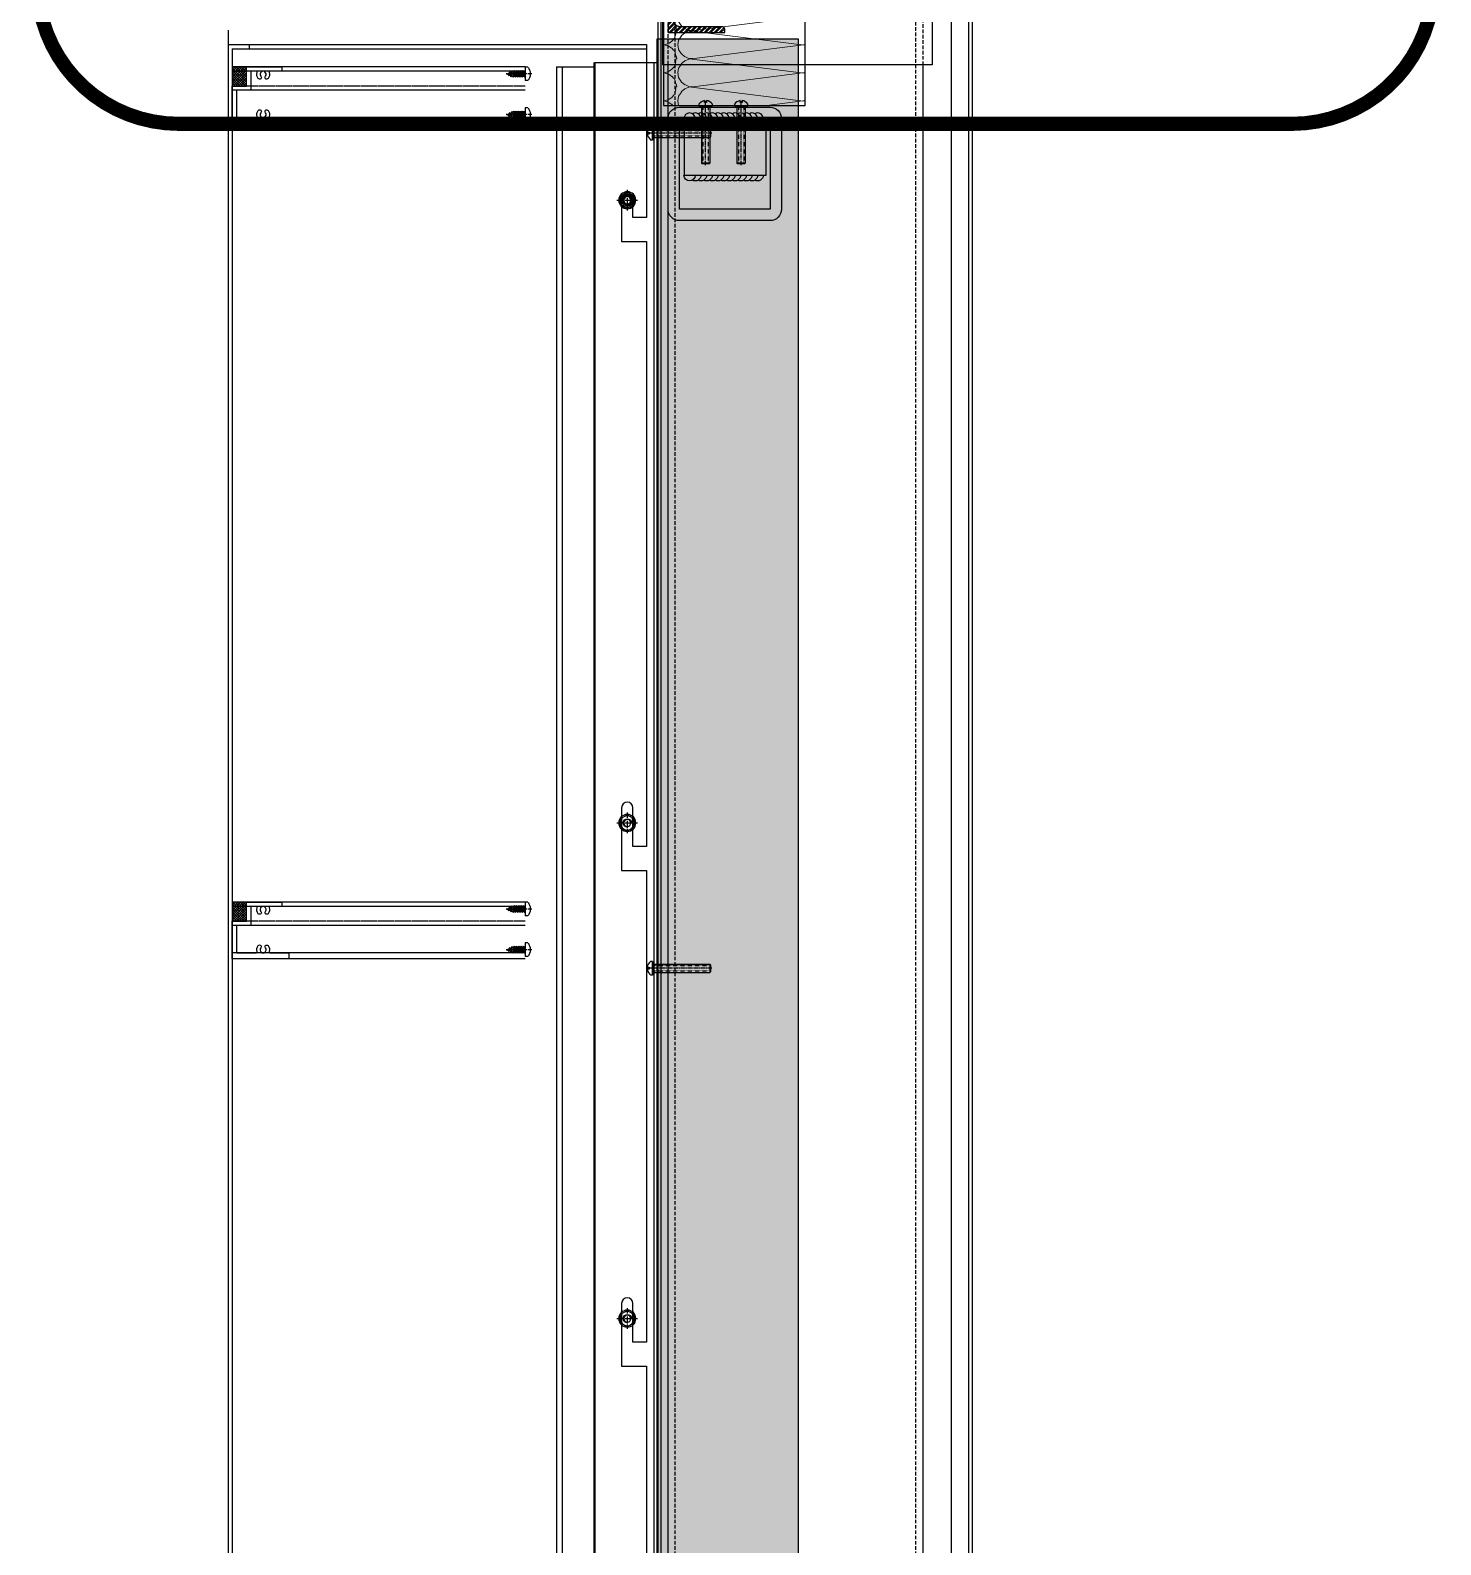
# Model space of a CAD drawing. Header units: millimetres. Extents: x 0 to 119933, y -45162 to 41221.
# Drawn here: x 36244 to 37239, y 5228 to 6297 of the extents above; entities that cross this region are included whole.
import ezdxf

# ---------------------------------------------------------------- set-up
doc = ezdxf.new("R2010")
doc.units = ezdxf.units.MM
for name, pattern in [('CENTER', [2, 1.25, -0.25, 0.25, -0.25]), ('CENTER2', [28.575, 19.05, -3.175, 3.175, -3.175]), ('DASHED', [0.75, 0.5, -0.25]), ('HIDDEN', [0.375, 0.25, -0.125])]:
    doc.linetypes.add(name, pattern=pattern)
doc.layers.get('DEFPOINTS').update_dxf_attribs({"color": 166})
for name, color, linetype in [('CW', 4, 'Continuous'), ('F-Alum', 4, 'Continuous'), ('F-dashed line', 8, 'DASHED'), ('F-seslants', 8, 'Continuous'), ('F-SSTEEL', 3, 'Continuous'), ('F-steel', 3, 'Continuous'), ('F_ALUM', 4, 'Continuous'), ('F_HTCH', 9, 'Continuous'), ('F_MISC', 8, 'Continuous'), ('F_STEL', 3, 'Continuous'), ('Hatch', 8, 'Continuous'), ('HIDDEN', 1, 'HIDDEN'), ('INSUL', 8, 'Continuous'), ('WELDING VW', 8, 'Continuous'), ('中心线', 1, 'CENTER2'), ('其他', 4, 'Continuous'), ('虚线', 8, 'HIDDEN'), ('螺栓钉类', 241, 'Continuous')]:
    doc.layers.add(name, color=color, linetype=linetype)
pattern_1 = [(171.78891, (53.3, 199.0476), (-673.2017242, 100.0000025), [3.3342, -696.8454]), (146.90866, (56.223, 197.1429), (-158.4004044, 100.0000014), [3.48873, -729.14512]), (132.32733, (58.3914, 194.762), (-178.2004573, 199.9999991), [3.2205, -673.0858]), (114.79699, (59.7115, 191.905), (-39.600101, 99.9999994), [3.14733, -327.3221]), (91.620224, (59.8057, 188.5714), (-19.80005, 599.9999997), [3.33467, -696.9453]), (82.824825, (50.09429, 111.42857), (138.600349442, 1099.999997034), [77.75174, -16250.113]), (97.175175, (69.70576, 111.42857), (-138.6003524828, 1099.9999966515), [77.75174, -16250.113]), (88.379776, (59.9943, 188.5714), (19.800043, 599.9999999), [3.33467, -696.9453]), (65.203, (60.0886, 191.905), (39.600101, 99.9999996), [3.14733, -327.3221]), (47.67267, (61.4086, 194.762), (178.2004567, 199.9999997), [3.2205, -673.0858]), (33.09134, (63.5772, 197.1429), (158.4004029, 100.0000036), [3.48873, -729.14512]), (8.21109, (66.5, 199.0476), (673.2017246, 99.9999998), [3.3342, -696.8454]), (87.16616, (50, 109.524), (19.800042, 300.0000003), [1.9071, -398.58265]), (103.90139, (50.4714, 107.619), (-79.2002026, 299.9999996), [1.96223, -410.107]), (111.6036, (51.226, 105.714), (-19.80005, 100), [2.04867, -105.50674]), (122.76135, (52.4514, 103.8095), (-59.4001536, 99.999999), [2.26506, -473.39773]), (138.29055, (54.0543, 102.381), (-118.800303, 100.000002), [2.1471, -448.74108]), (152.00351, (55.8457, 101.4286), (-178.2004575, 99.9999986), [2.02886, -424.0312]), (166.4772, (57.8257, 100.9524), (-396.001014, 100.000003), [2.03646, -425.62055]), (167.07075, (59.9, 100.476), (-415.801066, 100), [2.12825, -444.80388]), (12.92924, (59.9, 100.476), (415.801066, 99.9999994), [2.12825, -444.80388]), (13.5228, (61.9743, 100.9524), (396.0010147, 99.9999998), [2.03646, -425.62055]), (27.99649, (63.9543, 101.4286), (198.0005053, 100.0000036), [2.02886, -424.0312]), (41.70945, (65.7458, 102.381), (118.800302, 100.000003), [2.1471, -448.74108]), (57.23865, (67.3486, 103.8095), (198.0005044, 300.0000017), [2.26506, -473.39773]), (68.3964, (68.574, 105.714), (19.80005, 100), [2.04867, -105.50674]), (76.09861, (69.3286, 107.619), (19.800051, 99.9999995), [1.96223, -410.107]), (92.83384, (69.8, 109.524), (-19.80005, 300), [1.9071, -398.58265])]

# ---------------------------------------------------------------- blocks, each defined once
blk = doc.blocks.new('EA040x040x04')
at = {"color": 0}
blk.add_lwpolyline([(0, 40), (0, 0), (40, 0), (40, 2.7, 0.414214), (38.7, 4), (9, 4, -0.414214), (4, 9), (4, 38.7, 0.414214), (2.7, 40)], format="xyb", close=True, dxfattribs=at)
blk = doc.blocks.new('*U75')
at = {"layer": '中心线', "color": 1, "linetype": 'CENTER', "ltscale": 2.357948}
blk.add_line((0, 40.9), (0, -5), dxfattribs=at)
at = {"layer": '虚线', "linetype": 'HIDDEN', "ltscale": 0.5}
for p, q in [((-1.9, 0), (-1.9, 40)), ((1.9, 0), (1.9, 40))]:
    blk.add_line(p, q, dxfattribs=at)
at = {"layer": '螺栓钉类', "color": 241, "linetype": 'Continuous'}
for p, q in [((-2.4, 40), (-3, 39.4)), ((3, 39.4), (-3, 39.4)), ((-3, 0), (-3, 39.4)), ((2.4, 40), (-2.4, 40)), ((2.4, 40), (3, 39.4)), ((3, 0), (3, 39.4)), ((-0.9, -1), (0.5, 0)), ((0.2, -1), (1.7, 0))]:
    blk.add_line(p, q, dxfattribs=at)
blk.add_lwpolyline([(4.4, 0), (4.4, -1), (-4.4, -1), (-4.4, 0)], close=True, dxfattribs=at)
blk.add_lwpolyline([(-4.7, -1), (4.8, -1), (4.8, -2.3, -0.207256), (0.7, -4.7), (0.7, -3.4), (-0.7, -3.4), (-0.7, -4.7, -0.207256), (-4.7, -2.3)], format="xyb", close=True, dxfattribs=at)
blk = doc.blocks.new('*U74')
at = {"layer": '中心线', "color": 1, "linetype": 'CENTER', "ltscale": 2.880968}
for p, q in [((7.3, 0), (-7.3, 0)), ((0, 7.3), (0, -7.3))]:
    blk.add_line(p, q, dxfattribs=at)
at = {"layer": '螺栓钉类', "linetype": 'ByBlock'}
blk.add_lwpolyline([(5, 2.9), (0, 5.8), (-5, 2.9), (-5, -2.9), (0, -5.8), (5, -2.9)], close=True, dxfattribs=at)
for radius in [6, 5, 2.46]:
    blk.add_circle((0, 0), radius, dxfattribs=at)
blk.add_arc((0, 0), 3, 270, 180, dxfattribs=at)
blk = doc.blocks.new('*U375')
at = {"layer": '中心线', "color": 1, "linetype": 'CENTER', "ltscale": 2.357948}
blk.add_line((0, -4.9), (0, 13.4), dxfattribs=at)
at = {"layer": '其他', "color": 4, "linetype": 'Continuous'}
for p, q in [((-1.5, 11), (1.3, 11.4)), ((-1, 10.7), (0.8, 11.1)), ((-0.6, 11.5), (0.4, 11.9)), ((-2.4, 7.7), (2.4, 8.3)), ((-2.4, 6.1), (2.4, 6.7)), ((-2.4, 4.5), (2.4, 5.1)), ((-2.4, 2.9), (2.4, 3.5)), ((-2.4, 1.3), (2.4, 1.9)), ((-2.2, 9.3), (2, 9.9)), ((-1.9, 0), (1.8, 0.7)), ((-1.8, 8), (1.8, 8.7)), ((-1.8, 7.3), (1.8, 8)), ((-1.8, 6.4), (1.8, 7.1)), ((-1.8, 5.7), (1.8, 6.4)), ((-1.8, 4.8), (1.8, 5.5)), ((-1.8, 4.1), (1.8, 4.8)), ((-1.8, 3.2), (1.8, 3.9)), ((-1.8, 2.5), (1.8, 3.2)), ((-1.8, 1.6), (1.8, 2.3)), ((-1.8, 0.9), (1.8, 1.6)), ((-1.7, 9), (1.4, 9.6)), ((-1.3, 9.8), (1.1, 10.4)), ((0, 0), (2.4, 0.3))]:
    blk.add_line(p, q, dxfattribs=at)
at = {"layer": '螺栓钉类', "linetype": 'Continuous'}
for p, q in [((-1.5, 11), (-0.6, 11.5)), ((-1.5, 11), (-1, 10.7)), ((0, 13), (-0.6, 11.5)), ((0, 13), (0.5, 11.9)), ((0.5, 11.9), (1.3, 11.4)), ((0.8, 11.1), (1.3, 11.4)), ((0.8, 11.1), (1.1, 10.4)), ((-2.4, 7.7), (-1.8, 8)), ((-2.4, 7.7), (-1.8, 7.3)), ((-2.4, 6.1), (-1.8, 6.4)), ((-2.4, 6.1), (-1.8, 5.7)), ((-2.4, 4.5), (-1.8, 4.8)), ((-2.4, 4.5), (-1.8, 4.1)), ((-2.4, 2.9), (-1.8, 3.2)), ((-2.4, 2.9), (-1.8, 2.5)), ((-2.4, 1.3), (-1.8, 1.6)), ((-2.4, 1.3), (-1.8, 0.9)), ((-2.2, 9.3), (-1.3, 9.8)), ((-2.2, 9.3), (-1.7, 9)), ((-1.7, 9), (-1.8, 8.7)), ((-1.8, 8), (-1.8, 8.7)), ((-1.8, 6.4), (-1.8, 7.3)), ((-1.8, 4.8), (-1.8, 5.7)), ((-1.8, 3.2), (-1.8, 4.1)), ((-1.8, 1.6), (-1.8, 2.5)), ((-1.8, 0.2), (-1.8, 0.9)), ((-1, 10.7), (-1.3, 9.8)), ((1.1, 10.4), (2, 9.9)), ((1.4, 9.6), (2, 9.9)), ((1.4, 9.6), (1.8, 8.7)), ((1.8, 8.7), (2.4, 8.3)), ((1.8, 8), (2.4, 8.3)), ((1.8, 7.1), (1.8, 8)), ((1.8, 7.1), (2.4, 6.7)), ((1.8, 6.4), (2.4, 6.7)), ((1.8, 5.5), (1.8, 6.4)), ((1.8, 5.5), (2.4, 5.1)), ((1.8, 4.8), (2.4, 5.1)), ((1.8, 3.9), (1.8, 4.8)), ((1.8, 3.9), (2.4, 3.5)), ((1.8, 3.2), (2.4, 3.5)), ((1.8, 2.3), (1.8, 3.2)), ((1.8, 2.3), (2.4, 1.9)), ((1.8, 1.6), (2.4, 1.9)), ((1.8, 0.7), (1.8, 1.6)), ((1.8, 0.7), (2.4, 0.3)), ((2.4, 0.2), (2.4, 0.3)), ((-4.8, -2.1), (-4.8, 0)), ((-4.8, 0), (-2, 0)), ((-2, 0), (2.6, 0)), ((-0.4, -3.3), (0.4, -3.3)), ((-0.4, -3.7), (-0.4, -3.3)), ((0.4, -3.7), (0.4, -3.3)), ((2.6, 0), (4.7, 0)), ((4.7, -2.1), (4.7, 0))]:
    blk.add_line(p, q, dxfattribs=at)
for centre, radius, start, end in [((-2, 0.2), 0.2, 270, 0), ((2.6, 0.2), 0.2, 180, 270), ((0, 4.3), 8, 233.5764, 267.134), ((0, 4.3), 8, 272.866, 306.4236)]:
    blk.add_arc(centre, radius, start, end, dxfattribs=at)
blk = doc.blocks.new('A$C0A0351D0')
at = {"layer": 'F-seslants'}
h = blk.add_hatch(dxfattribs=at)
h.set_pattern_fill('ANSI37', color=256, scale=10)
h.set_pattern_definition([(45, (29520.1611, 76186.4152), (-0.883883476, 0.883883476), []), (135, (29520.1611, 76186.4152), (-0.883883476, -0.883883476), [])])
h.paths.add_polyline_path([(218.8, 0), (228.8, 0), (228.8, -13.5), (218.8, -13.5)])
at = {"layer": 'F-Alum'}
for p, q in [((22.2, 0), (228.8, 0)), ((22.2, -3), (228.8, -3)), ((22.2, -16.5), (228.8, -16.5)), ((22.2, -35.9), (228.1, -35.9)), ((22.2, -40), (228.8, -40))]:
    blk.add_line(p, q, dxfattribs=at)
blk.add_lwpolyline([(218.8, 0), (193.8, 0), (193.8, -3), (202, -3, -0.501863), (202.7, -4, 0.254047), (203.6, -8.2, 1), (205.4, -6.6, -0.455848), (205.9, -3.5), (205.9, -3.4, -0.414214), (206.3, -3), (207.8, -3, -0.414214), (208.2, -3.4), (208.2, -3.5, -0.455848), (208.6, -6.6, 1), (210.5, -8.2, 0.254047), (211.3, -4, -0.501863), (212.1, -3), (215.8, -3), (215.8, -16.5), (225.8, -16.5), (225.8, -35.9), (212.1, -35.9, -0.501863), (211.3, -34.9, 0.254047), (210.5, -30.7, 1), (208.6, -32.3, -0.455848), (208.2, -35.4), (208.2, -35.5, -0.414214), (207.8, -35.9), (206.3, -35.9, -0.414214), (205.9, -35.5), (205.9, -35.4, -0.455848), (205.4, -32.3, 1), (203.6, -30.7, 0.254047), (202.7, -34.9, -0.501863), (202, -35.9), (188.8, -35.9), (188.8, -40), (228.8, -40), (228.8, -13.5), (218.8, -13.5)], format="xyb", close=True, dxfattribs=at)
at = {"layer": 'F-dashed line'}
blk.add_line((22.2, -13.5), (228.8, -13.5), dxfattribs=at)
at = {"layer": 'F-seslants'}
blk.add_lwpolyline([(218.8, 0), (228.8, 0), (228.8, -13.5), (218.8, -13.5)], close=True, dxfattribs=at)
at = {"layer": '螺栓钉类', "rotation": 270}
for p in [(22.2, -4.9), (22.2, -33.6)]:
    blk.add_blockref('*U375', p, dxfattribs=at)
blk = doc.blocks.new('*U298')
at = {"layer": 'INSUL', "lineweight": 0}
h = blk.add_hatch(dxfattribs=at)
h.set_pattern_fill('岩棉', color=256, scale=100, style=0, pattern_type=2)
h.set_pattern_definition(pattern_1)
h.paths.add_polyline_path([(0, 0), (4588.2, 0), (4588.2, 100), (0, 100)])
at = {"layer": 'INSUL'}
blk.add_lwpolyline([(0, 0), (4588.2, 0), (4588.2, 100), (0, 100)], close=True, dxfattribs=at)
blk = doc.blocks.new('*U96')
at = {"layer": 'WELDING VW'}
for centre, end in [((4, 0), 180), ((8, 0), 120), ((12, 0), 120), ((16, 0), 120), ((20, 0), 120), ((24, 0), 120), ((28, 0), 120), ((32, 0), 120), ((36, 0), 120), ((40, 0), 120), ((44, 0), 120), ((48, 0), 120), ((52, 0), 120)]:
    blk.add_arc(centre, 4, 0, end, dxfattribs=at)
blk = doc.blocks.new('*U319')
at = {"layer": 'INSUL', "lineweight": 0}
h = blk.add_hatch(dxfattribs=at)
h.set_pattern_fill('岩棉', color=256, scale=100, style=0, pattern_type=2)
h.set_pattern_definition(pattern_1)
h.paths.add_polyline_path([(0, 0), (254.4, 0), (254.4, 100), (0, 100)])
at = {"layer": 'INSUL'}
blk.add_lwpolyline([(0, 0), (254.4, 0), (254.4, 100), (0, 100)], close=True, dxfattribs=at)

msp = doc.modelspace()

# ---------------------------------------------------------------- hatches: boundary and pattern name
at = {"layer": 'F_HTCH'}
h = msp.add_hatch(dxfattribs=at)
h.set_pattern_fill('STEEL', color=256, scale=20)
h.set_pattern_definition([(45, (-235960.3407, 75907.8526), (-1.767766953, 1.767766953), []), (45, (-235960.3407, 75909.1026), (-1.767766953, 1.767766953), [])])
edge = h.paths.add_edge_path()
edge.add_line((36693.72, 6335.88), (36693.72, 6295.88))
edge.add_line((36693.72, 6295.88), (36733.72, 6295.88))
edge.add_line((36733.72, 6295.88), (36733.72, 6298.55))
edge.add_arc((36732.38, 6298.55), 1.33, 0, 90)
edge.add_line((36732.38, 6299.88), (36702.72, 6299.88))
edge.add_arc((36702.72, 6304.88), 5, 180, 270, ccw=False)
edge.add_line((36697.72, 6304.88), (36697.72, 6334.55))
edge.add_arc((36696.38, 6334.55), 1.33, 0, 90)
edge.add_line((36696.38, 6335.88), (36693.72, 6335.88))
at = {"layer": 'HIDDEN'}
h = msp.add_hatch(dxfattribs=at)
h.set_pattern_fill('ANSI38', color=256)
h.set_pattern_definition([(45, (76256.77425, 82458.00023), (-0.08838834765, 0.08838834765), []), (135, (76256.77425, 82458.00023), (-0.26516504294, 0.08838834765), [0.3125, -0.1875])])
edge = h.paths.add_edge_path()
edge.add_arc((36664.97, 6177.49), 4, 0, 360)
edge = h.paths.add_edge_path(flags=17)
edge.add_arc((36664.97, 6177.49), 3, 0, 360)

# ---------------------------------------------------------------- linework, layer by layer
at = {"layer": 'CW'}
for points in [[(36905.72, 1651.46), (36893.72, 1651.46), (36893.72, 6544.92)], [(37043.56, 1667.37), (37027.8, 1654.46), (36908.72, 1654.46), (36908.72, 6544.92)]]:
    msp.add_lwpolyline(points, dxfattribs=at)
at = {"layer": 'CW', "elevation": 0}
msp.add_lwpolyline([(36905.72, 6541.92), (36905.72, 1651.46), (37028.87, 1651.46), (37045.46, 1665.04)], dxfattribs=at)
at = {"layer": 'DEFPOINTS', "color": 8, "linetype": 'CENTER'}
for q in [(36383.11, 1827.47, 0), (36383.11, 4102.45, 0)]:
    msp.add_line((36383.11, 6297.46, 0), q, dxfattribs=at)
at = {"layer": 'DEFPOINTS', "color": 2, "linetype": 'CENTER', "ltscale": 100, "const_width": 10}
msp.add_lwpolyline([(36348.54, 7327.59), (37134.12, 7327.59, -0.4142136), (37234.12, 7227.59), (37234.12, 6331.41, -0.4142136), (37134.12, 6231.41), (36348.54, 6231.41, -0.4142136), (36248.54, 6331.41), (36248.54, 7227.59, -0.4142136)], format="xyb", close=True, dxfattribs=at)
at = {"layer": 'F-Alum', "color": 8, "linetype": 'HIDDEN', "ltscale": 10}
for p, q in [((36693.72, 6273.43, 0), (36693.72, 6422.76, 0)), ((36698.72, 1725.82, 0), (36698.72, 6422.76, 0)), ((36868.72, 1725.82, 0), (36868.72, 6422.6, 0)), ((36873.72, 6272.97, 0), (36873.72, 6422.76, 0))]:
    msp.add_line(p, q, dxfattribs=at)
at = {"layer": 'F-Alum'}
for p, q in [((36383.11, 6287.46, 0), (36383.11, 4102.45, 0)), ((36383.11, 6287.46, 0), (36678.47, 6287.46, 0)), ((36398.11, 6287.46, 0), (36398.11, 6284.46, 0)), ((36386.11, 6284.46, 0), (36386.11, 4105.45, 0)), ((36386.11, 6284.46, 0), (36678.47, 6284.46, 0)), ((36614.95, 6271.59, 0), (36614.95, 4105.45, 0)), ((36614.95, 6271.59, 0), (36641.37, 6271.59, 0)), ((36618.95, 6271.59, 0), (36618.95, 4105.45, 0)), ((36641.37, 6274.72, 0), (36641.37, 1850.23, 0)), ((36642, 6274.72, 0), (36642, 1850.23, 0)), ((36642, 6274.72, 0), (36686.71, 6274.72, -4.16)), ((36683.72, 6274.72, 0), (36683.72, 1850.23, 0))]:
    msp.add_line(p, q, dxfattribs=at)
at = {"layer": 'F-Alum', "elevation": -0.27}
for points in [[(36678.47, 6287.46), (36678.47, 6165.22), (36668.97, 6165.22), (36668.97, 6177.49, 1), (36660.97, 6177.49), (36660.97, 6148.28), (36678.47, 6148.28), (36678.47, 5838.49)], [(36678.47, 5838.49), (36678.47, 5721.25), (36668.97, 5721.25), (36668.97, 5748.51, 1), (36660.97, 5748.51), (36660.97, 5704.3), (36678.47, 5704.3), (36678.47, 5488.49)], [(36678.47, 5488.49), (36678.47, 5371.25), (36668.97, 5371.25), (36668.97, 5398.51, 1), (36660.97, 5398.51), (36660.97, 5354.3), (36678.47, 5354.3), (36678.47, 5138.49)]]:
    msp.add_lwpolyline(points, format="xyb", dxfattribs=at)
at = {"layer": 'F-SSTEEL'}
for p, q in [((36693.72, 1725.82, 0), (36693.72, 6272.97, 0)), ((36873.72, 1725.82, 0), (36873.72, 6272.65, 0))]:
    msp.add_line(p, q, dxfattribs=at)
at = {"layer": 'F-steel'}
msp.add_line((36705.01, 6230.11, -0.27), (36763.01, 6230.11, -0.27), dxfattribs=at)
at = {"layer": 'F-steel', "ltscale": 10, "elevation": 0}
msp.add_lwpolyline([(36690.14, 6508.77), (36880.14, 6508.77), (36880.14, 6272.97), (36690.14, 6272.97), (36690.14, 6508.77)], dxfattribs=at)
at = {"layer": 'F-steel', "elevation": -0.27}
msp.add_lwpolyline([(36693.72, 6171.11), (36693.72, 6235.11, -0.4142136), (36701.72, 6243.11), (36765.72, 6243.11, -0.4142136), (36773.72, 6235.11), (36773.72, 6171.11, -0.4142136), (36765.72, 6163.11), (36701.72, 6163.11, -0.4142136)], format="xyb", close=True, dxfattribs=at)
for points in [[(36701.72, 6171.11), (36701.72, 6235.11), (36765.72, 6235.11), (36765.72, 6171.11)], [(36705.01, 6235.11), (36705.01, 6195.11), (36763.01, 6195.11), (36763.01, 6235.11)]]:
    msp.add_lwpolyline(points, close=True, dxfattribs=at)
at = {"layer": 'F_ALUM', "elevation": -4.16}
msp.add_lwpolyline([(36686.72, 1799.47), (36686.71, 6504.77), (36606.83, 6504.77, 0.1989124), (36605.59, 6504.26), (36595.48, 6494.15), (36594.06, 6495.56), (36604.18, 6505.68, -0.1989124), (36606.83, 6506.77), (36688.71, 6506.77), (36688.72, 1797.47)], format="xyb", dxfattribs=at)
at = {"layer": 'HIDDEN'}
for radius in [4, 3]:
    msp.add_circle((36664.97, 6177.49, 0), radius, dxfattribs=at)

# ---------------------------------------------------------------- block references
at = {"layer": 'F-Alum', "color": 8, "linetype": 'HIDDEN', "ltscale": 10, "extrusion": (-6.09745e-10, 8.38721e-10, -1), "xscale": -1, "rotation": 270}
msp.add_blockref('*U298', (-36785.72, 1702.98, 0), dxfattribs=at)
at = {"layer": 'F_MISC', "xscale": -1}
for p, rotation in [((36720.25, 6243.11, -0.27), 180), ((36745.25, 6243.11, -0.27), 180), ((36683.72, 6224.85, 0), 270), ((36683.72, 5635.19, -0.27), 270)]:
    msp.add_blockref('*U75', p, dxfattribs=dict(at, rotation=rotation))
at = {"layer": 'F_STEL'}
msp.add_blockref('EA040x040x04', (36693.72, 6295.88, 0), dxfattribs=at)
at = {"layer": 'Hatch', "xscale": 0.9999, "yscale": 0.9999, "zscale": 0.9999}
msp.add_blockref('*U96', (36704.94, 6235.11, -0.22), dxfattribs=at)
at = {"layer": 'Hatch', "xscale": -0.9999, "yscale": 0.9999, "zscale": 0.9999, "rotation": 180}
msp.add_blockref('*U96', (36704.94, 6195.11, -0.22), dxfattribs=at)
at = {"layer": 'HIDDEN', "xscale": -1}
for p in [(36614.95, 6271.59, 0), (36614.95, 5681.93, -0.27)]:
    msp.add_blockref('A$C0A0351D0', p, dxfattribs=at)
at = {"layer": 'INSUL', "ltscale": 18000, "extrusion": (-6.09745e-10, 8.38721e-10, -1), "xscale": -1, "rotation": 270}
msp.add_blockref('*U319', (-36790.6, 6244.36, 0), dxfattribs=at)
at = {"layer": '螺栓钉类', "xscale": -1}
for p in [(36664.97, 6177.49, 0), (36664.97, 5737.83, -0.27), (36664.97, 5387.83, -0.27)]:
    msp.add_blockref('*U74', p, dxfattribs=at)

doc.saveas('drawing.dxf')
